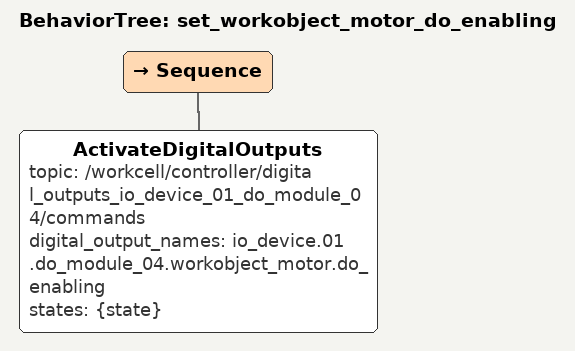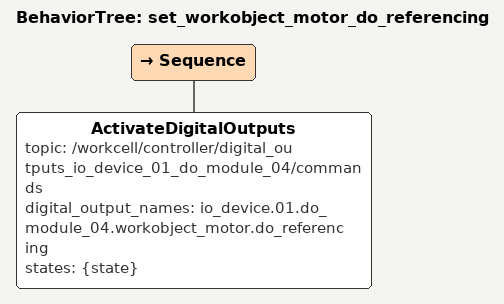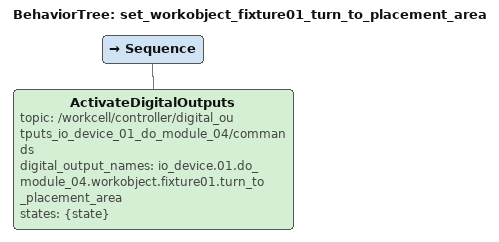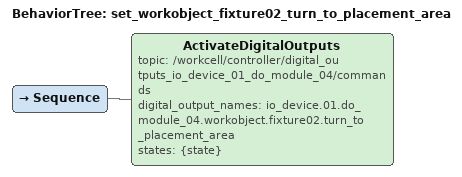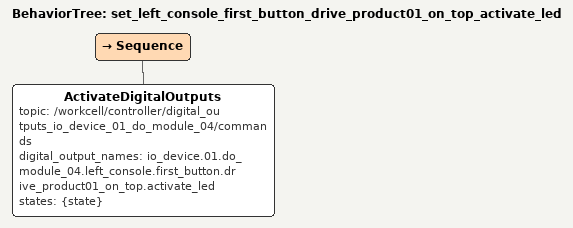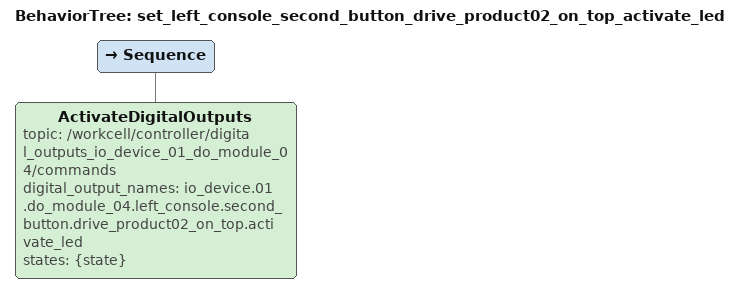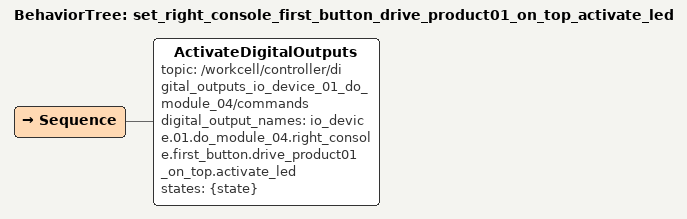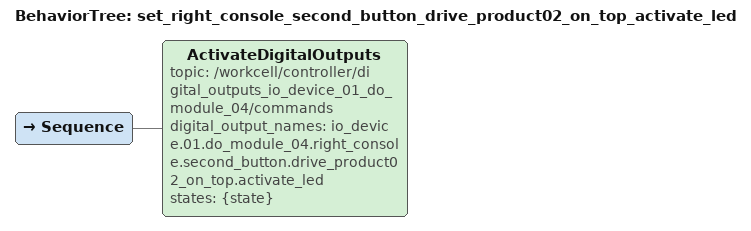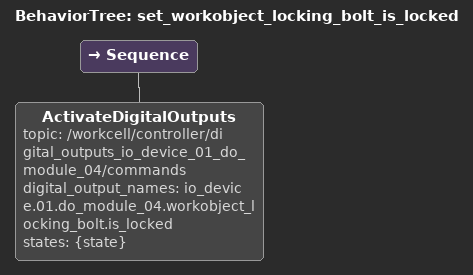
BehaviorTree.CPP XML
<?xml version='1.0' encoding='UTF-8'?>
<root BTCPP_format="4" main_tree_to_execute="set_workobject_motor_do_enabling">
  <BehaviorTree ID="set_workobject_motor_do_enabling">
    <Sequence>
      <ActivateDigitalOutputs topic="/workcell/controller/digital_outputs_io_device_01_do_module_04/commands" digital_output_names="io_device.01.do_module_04.workobject_motor.do_enabling" states="{state}"/>
    </Sequence>
  </BehaviorTree>
  <BehaviorTree ID="set_workobject_motor_do_referencing">
    <Sequence>
      <ActivateDigitalOutputs topic="/workcell/controller/digital_outputs_io_device_01_do_module_04/commands" digital_output_names="io_device.01.do_module_04.workobject_motor.do_referencing" states="{state}"/>
    </Sequence>
  </BehaviorTree>
  <BehaviorTree ID="set_workobject_fixture01_turn_to_placement_area">
    <Sequence>
      <ActivateDigitalOutputs topic="/workcell/controller/digital_outputs_io_device_01_do_module_04/commands" digital_output_names="io_device.01.do_module_04.workobject.fixture01.turn_to_placement_area" states="{state}"/>
    </Sequence>
  </BehaviorTree>
  <BehaviorTree ID="set_workobject_fixture02_turn_to_placement_area">
    <Sequence>
      <ActivateDigitalOutputs topic="/workcell/controller/digital_outputs_io_device_01_do_module_04/commands" digital_output_names="io_device.01.do_module_04.workobject.fixture02.turn_to_placement_area" states="{state}"/>
    </Sequence>
  </BehaviorTree>
  <BehaviorTree ID="set_left_console_first_button_drive_product01_on_top_activate_led">
    <Sequence>
      <ActivateDigitalOutputs topic="/workcell/controller/digital_outputs_io_device_01_do_module_04/commands" digital_output_names="io_device.01.do_module_04.left_console.first_button.drive_product01_on_top.activate_led" states="{state}"/>
    </Sequence>
  </BehaviorTree>
  <BehaviorTree ID="set_left_console_second_button_drive_product02_on_top_activate_led">
    <Sequence>
      <ActivateDigitalOutputs topic="/workcell/controller/digital_outputs_io_device_01_do_module_04/commands" digital_output_names="io_device.01.do_module_04.left_console.second_button.drive_product02_on_top.activate_led" states="{state}"/>
    </Sequence>
  </BehaviorTree>
  <BehaviorTree ID="set_right_console_first_button_drive_product01_on_top_activate_led">
    <Sequence>
      <ActivateDigitalOutputs topic="/workcell/controller/digital_outputs_io_device_01_do_module_04/commands" digital_output_names="io_device.01.do_module_04.right_console.first_button.drive_product01_on_top.activate_led" states="{state}"/>
    </Sequence>
  </BehaviorTree>
  <BehaviorTree ID="set_right_console_second_button_drive_product02_on_top_activate_led">
    <Sequence>
      <ActivateDigitalOutputs topic="/workcell/controller/digital_outputs_io_device_01_do_module_04/commands" digital_output_names="io_device.01.do_module_04.right_console.second_button.drive_product02_on_top.activate_led" states="{state}"/>
    </Sequence>
  </BehaviorTree>
  <BehaviorTree ID="set_workobject_locking_bolt_is_locked">
    <Sequence>
      <ActivateDigitalOutputs topic="/workcell/controller/digital_outputs_io_device_01_do_module_04/commands" digital_output_names="io_device.01.do_module_04.workobject_locking_bolt.is_locked" states="{state}"/>
    </Sequence>
  </BehaviorTree>
</root>
